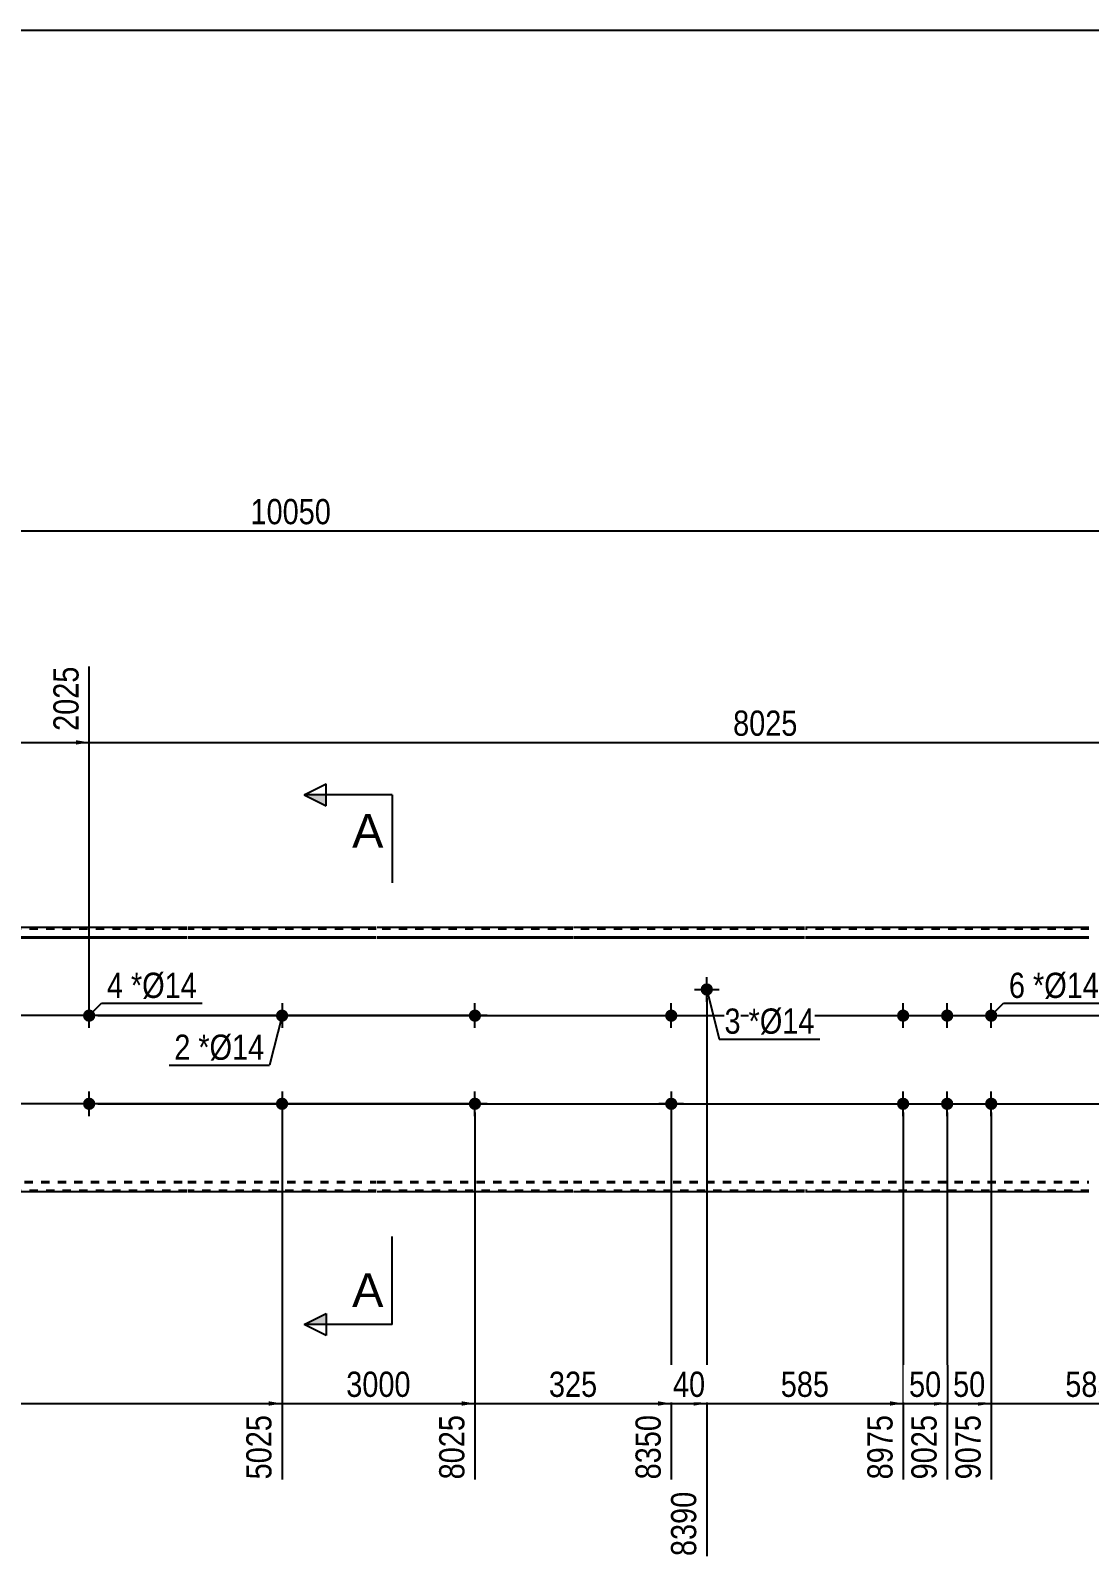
# Model space of a CAD drawing. Header units: millimetres. Extents: x -71 to 331, y -160 to 117.
# Drawn here: x 101.1 to 221.3, y -56.9 to 116.8 of the extents above; entities that cross this region are included whole.
import ezdxf

# ---------------------------------------------------------------- set-up
doc = ezdxf.new("R2010")
doc.units = ezdxf.units.MM
doc.linetypes.add('DXK_LINE_DOT1', pattern=[1.8814, 0.9407, -0.9407])
doc.styles.add('Arial', font='ARIAL.TTF', dxfattribs={"height": 0.2})
doc.styles.add('Arial Narrow', font='ARIALN.TTF', dxfattribs={"height": 0.2})

# ---------------------------------------------------------------- blocks, each defined once
blk = doc.blocks.new('Unknown-627191691-2144')
at = {"color": 5, "linetype": 'Continuous'}
blk.add_line((331.25, 116.75), (-68.75, 116.75), dxfattribs=at)
blk = doc.blocks.new('Bolt-627191691-1223 - 1203')
at = {"linetype": 'Continuous'}
blk.add_hatch(color=3, dxfattribs=at).paths.add_polyline_path([(177.17, 7.97, -1), (178.57, 7.97, -1)])
at = {"color": 3, "linetype": 'Continuous'}
for p, q in [((177.87, 6.57), (177.87, 9.37)), ((176.47, 7.97), (179.27, 7.97))]:
    blk.add_line(p, q, dxfattribs=at)
blk = doc.blocks.new('Part-627191691-1218 - 1203')
at = {"color": 2, "linetype": 'Continuous'}
for p, q in [((118.85, 15), (96.66, 15)), ((96.66, 13.94), (118.85, 13.94)), ((140.35, 15), (118.95, 15)), ((118.95, 13.94), (140.35, 13.94)), ((162.65, 15), (140.45, 15)), ((140.45, 13.94), (162.65, 13.94)), ((188.96, 15), (162.75, 15)), ((162.75, 13.94), (188.96, 13.94)), ((221.26, 15), (189.06, 15)), ((189.06, 13.94), (221.26, 13.94)), ((96.66, 13.81), (118.85, 13.81)), ((118.95, 13.81), (140.35, 13.81)), ((140.45, 13.81), (162.65, 13.81)), ((162.75, 13.81), (188.96, 13.81)), ((189.06, 13.81), (221.26, 13.81)), ((118.85, -15), (96.66, -15)), ((140.35, -15), (118.95, -15)), ((162.65, -15), (140.45, -15)), ((188.96, -15), (162.75, -15)), ((221.26, -15), (189.06, -15))]:
    blk.add_line(p, q, dxfattribs=at)
at = {"color": 7, "linetype": 'DXK_LINE_DOT1'}
for p, q in [((118.85, 14.82), (96.66, 14.82)), ((140.35, 14.82), (118.95, 14.82)), ((162.65, 14.82), (140.45, 14.82)), ((188.96, 14.82), (162.75, 14.82)), ((221.26, 14.82), (189.06, 14.82)), ((96.66, -13.81), (118.85, -13.81)), ((118.95, -13.81), (140.35, -13.81)), ((140.45, -13.81), (162.65, -13.81)), ((162.75, -13.81), (188.96, -13.81)), ((189.06, -13.81), (221.26, -13.81)), ((96.66, -13.94), (118.85, -13.94)), ((118.85, -14.82), (96.66, -14.82)), ((118.95, -13.94), (140.35, -13.94)), ((140.35, -14.82), (118.95, -14.82)), ((140.45, -13.94), (162.65, -13.94)), ((162.65, -14.82), (140.45, -14.82)), ((162.75, -13.94), (188.96, -13.94)), ((188.96, -14.82), (162.75, -14.82)), ((189.06, -13.94), (221.26, -13.94)), ((221.26, -14.82), (189.06, -14.82))]:
    blk.add_line(p, q, dxfattribs=at)
blk = doc.blocks.new('Bolt-627191691-1225 - 1203')
at = {"linetype": 'Continuous'}
blk.add_hatch(color=3, dxfattribs=at).paths.add_polyline_path([(174.54, -5, -1), (173.14, -5, -1)])
at = {"color": 3, "linetype": 'Continuous'}
for p, q in [((175.24, -5), (172.44, -5)), ((173.84, -3.6), (173.84, -6.4))]:
    blk.add_line(p, q, dxfattribs=at)
blk = doc.blocks.new('Bolt-627191691-1226 - 1203')
at = {"linetype": 'Continuous'}
for points in [[(199.46, 5, -1), (200.86, 5, -1)], [(204.46, 5, -1), (205.86, 5, -1)], [(209.46, 5, -1), (210.86, 5, -1)], [(199.46, -5, -1), (200.86, -5, -1)], [(204.46, -5, -1), (205.86, -5, -1)], [(209.46, -5, -1), (210.86, -5, -1)]]:
    blk.add_hatch(color=3, dxfattribs=at).paths.add_polyline_path(points)
at = {"color": 3, "linetype": 'Continuous'}
for p, q in [((200.16, 3.6), (200.16, 6.4)), ((205.16, 3.6), (205.16, 6.4)), ((210.16, 3.6), (210.16, 6.4)), ((198.76, 5), (201.56, 5)), ((203.76, 5), (206.56, 5)), ((208.76, 5), (211.56, 5)), ((198.76, -5), (201.56, -5)), ((200.16, -6.4), (200.16, -3.6)), ((203.76, -5), (206.56, -5)), ((205.16, -6.4), (205.16, -3.6)), ((208.76, -5), (211.56, -5)), ((210.16, -6.4), (210.16, -3.6))]:
    blk.add_line(p, q, dxfattribs=at)
blk = doc.blocks.new('Bolt-627191691-1227 - 1203')
at = {"linetype": 'Continuous'}
for points in [[(130.35, 5, -1), (128.95, 5, -1)], [(130.35, -5, -1), (128.95, -5, -1)]]:
    blk.add_hatch(color=3, dxfattribs=at).paths.add_polyline_path(points)
at = {"color": 3, "linetype": 'Continuous'}
for p, q in [((129.65, 6.4), (129.65, 3.6)), ((131.05, 5), (128.25, 5)), ((131.05, -5), (128.25, -5)), ((129.65, -3.6), (129.65, -6.4))]:
    blk.add_line(p, q, dxfattribs=at)
blk = doc.blocks.new('Bolt-627191691-1229 - 1203')
at = {"linetype": 'Continuous'}
blk.add_hatch(color=3, dxfattribs=at).paths.add_polyline_path([(173.14, 5, -1), (174.54, 5, -1)])
at = {"color": 3, "linetype": 'Continuous'}
for p, q in [((173.84, 3.6), (173.84, 6.4)), ((172.44, 5), (175.24, 5))]:
    blk.add_line(p, q, dxfattribs=at)
blk = doc.blocks.new('Bolt-627191691-1232 - 1203')
at = {"linetype": 'Continuous'}
for points in [[(150.85, 5, -1), (152.25, 5, -1)], [(258.07, 5, -1), (259.47, 5, -1)]]:
    blk.add_hatch(color=3, dxfattribs=at).paths.add_polyline_path(points)
at = {"color": 3, "linetype": 'Continuous'}
for p, q in [((151.55, 3.6), (151.55, 6.4)), ((258.77, 3.6), (258.77, 6.4)), ((152.95, 5), (150.15, 5)), ((260.17, 5), (257.37, 5))]:
    blk.add_line(p, q, dxfattribs=at)
blk = doc.blocks.new('Bolt-627191691-1233 - 1203')
at = {"linetype": 'Continuous'}
for points in [[(150.85, -5, -1), (152.25, -5, -1)], [(258.07, -5, -1), (259.47, -5, -1)]]:
    blk.add_hatch(color=3, dxfattribs=at).paths.add_polyline_path(points)
at = {"color": 3, "linetype": 'Continuous'}
for p, q in [((152.95, -5), (150.15, -5)), ((151.55, -6.4), (151.55, -3.6)), ((260.17, -5), (257.37, -5)), ((258.77, -6.4), (258.77, -3.6))]:
    blk.add_line(p, q, dxfattribs=at)
blk = doc.blocks.new('Bolt-627191691-1236 - 1203')
at = {"linetype": 'Continuous'}
for points in [[(1.8, 5, -1), (3.2, 5, -1)], [(107.05, 5, -1), (108.45, 5, -1)]]:
    blk.add_hatch(color=3, dxfattribs=at).paths.add_polyline_path(points)
at = {"color": 3, "linetype": 'Continuous'}
for p, q in [((2.5, 3.6), (2.5, 6.4)), ((107.75, 3.6), (107.75, 6.4)), ((3.9, 5), (1.1, 5)), ((109.15, 5), (106.35, 5))]:
    blk.add_line(p, q, dxfattribs=at)
blk = doc.blocks.new('Bolt-627191691-1237 - 1203')
at = {"linetype": 'Continuous'}
for points in [[(1.8, -5, -1), (3.2, -5, -1)], [(107.05, -5, -1), (108.45, -5, -1)]]:
    blk.add_hatch(color=3, dxfattribs=at).paths.add_polyline_path(points)
at = {"color": 3, "linetype": 'Continuous'}
for p, q in [((3.9, -5), (1.1, -5)), ((2.5, -6.4), (2.5, -3.6)), ((109.15, -5), (106.35, -5)), ((107.75, -6.4), (107.75, -3.6))]:
    blk.add_line(p, q, dxfattribs=at)
blk = doc.blocks.new('StraightDimension-627191691-1289 - 1203')
at = {"linetype": 'Continuous'}
blk.add_hatch(color=7, dxfattribs=at).paths.add_polyline_path([(150.05, -38.75), (151.55, -39), (150.05, -39.25)])
at = {"color": 7, "linetype": 'Continuous'}
for p, q in [((129.65, -6), (129.65, -47.61)), ((151.55, -6), (151.55, -47.61)), ((129.65, -39), (151.55, -39))]:
    blk.add_line(p, q, dxfattribs=at)
at = {"color": 0}
blk.add_wipeout([(144.86, -38.85), (144.86, -34.65), (136.34, -34.65), (136.34, -38.85)], dxfattribs=at)
at = {"color": 0, "linetype": 'Continuous'}
blk.add_wipeout([(150.95, -39.7), (146.75, -39.7), (146.75, -48.21), (150.95, -48.21)], dxfattribs=at)
at = {"color": 3, "style": 'Arial Narrow'}
blk.add_text('3000', height=2.863, dxfattribs=at).set_placement((136.94, -38.25))
at = {"color": 3, "linetype": 'Continuous', "style": 'Arial Narrow'}
blk.add_text('8025', height=2.863, rotation=90.0002, dxfattribs=at).set_placement((150.35, -47.61))
blk = doc.blocks.new('StraightDimension-627191691-1284 - 1203')
at = {"linetype": 'Continuous'}
blk.add_hatch(color=7, dxfattribs=at).paths.add_polyline_path([(208.66, -38.75), (210.16, -39), (208.66, -39.25)])
at = {"color": 7, "linetype": 'Continuous'}
for p, q in [((205.16, -6), (205.16, -47.61)), ((210.16, -6), (210.16, -47.61)), ((205.16, -39), (210.16, -39))]:
    blk.add_line(p, q, dxfattribs=at)
at = {"color": 0}
blk.add_wipeout([(210.09, -38.85), (210.09, -34.65), (205.23, -34.65), (205.23, -38.85)], dxfattribs=at)
at = {"color": 3, "style": 'Arial Narrow'}
blk.add_text('50', height=2.863, dxfattribs=at).set_placement((205.83, -38.25))
at = {"color": 0, "linetype": 'Continuous'}
blk.add_wipeout([(209.56, -39.7), (205.36, -39.7), (205.36, -48.21), (209.56, -48.21)], dxfattribs=at)
at = {"color": 3, "linetype": 'Continuous', "style": 'Arial Narrow'}
blk.add_text('9075', height=2.863, rotation=90.0002, dxfattribs=at).set_placement((208.96, -47.61))
blk = doc.blocks.new('StraightDimension-627191691-1283 - 1203')
at = {"linetype": 'Continuous'}
blk.add_hatch(color=7, dxfattribs=at).paths.add_polyline_path([(230.95, -38.75), (232.45, -39), (230.95, -39.25)])
at = {"color": 7, "linetype": 'Continuous'}
for p, q in [((232.45, 6.97), (232.45, -47.61)), ((210.16, -6), (210.16, -47.61)), ((210.16, -39), (232.45, -39))]:
    blk.add_line(p, q, dxfattribs=at)
at = {"color": 0}
blk.add_wipeout([(224.65, -38.85), (224.65, -34.65), (217.97, -34.65), (217.97, -38.85)], dxfattribs=at)
at = {"color": 0, "linetype": 'Continuous'}
blk.add_wipeout([(231.85, -39.7), (227.65, -39.7), (227.65, -48.21), (231.85, -48.21)], dxfattribs=at)
at = {"color": 3, "style": 'Arial Narrow'}
blk.add_text('585', height=2.863, dxfattribs=at).set_placement((218.57, -38.25))
at = {"color": 3, "linetype": 'Continuous', "style": 'Arial Narrow'}
blk.add_text('9660', height=2.863, rotation=90.0002, dxfattribs=at).set_placement((231.25, -47.61))
blk = doc.blocks.new('StraightDimension-627191691-1406 - 1203')
at = {"linetype": 'Continuous'}
for points in [[(272.75, -6.5), (273, -5), (273.25, -6.5)], [(273.25, -13.5), (273, -15), (272.75, -13.5)]]:
    blk.add_hatch(color=7, dxfattribs=at).paths.add_polyline_path(points)
at = {"color": 7, "linetype": 'Continuous'}
for p, q in [((108.75, -5), (275.4, -5)), ((273, -15), (273, -5)), ((262.27, -15), (275.4, -15))]:
    blk.add_line(p, q, dxfattribs=at)
at = {"color": 0}
blk.add_wipeout([(272.85, -6.66), (268.65, -6.66), (268.65, -13.34), (272.85, -13.34)], dxfattribs=at)
at = {"color": 3, "style": 'Arial Narrow'}
blk.add_text('100', height=2.863, rotation=90.0002, dxfattribs=at).set_placement((272.25, -12.74))
blk = doc.blocks.new('StraightDimension-627191691-1286 - 1203')
at = {"linetype": 'Continuous'}
blk.add_hatch(color=7, dxfattribs=at).paths.add_polyline_path([(198.66, -38.75), (200.16, -39), (198.66, -39.25)])
at = {"color": 7, "linetype": 'Continuous'}
for p, q in [((177.87, 6.97), (177.87, -56.31)), ((200.16, -6), (200.16, -47.61)), ((177.87, -39), (200.16, -39))]:
    blk.add_line(p, q, dxfattribs=at)
at = {"color": 0}
blk.add_wipeout([(192.36, -38.85), (192.36, -34.65), (185.67, -34.65), (185.67, -38.85)], dxfattribs=at)
at = {"color": 0, "linetype": 'Continuous'}
blk.add_wipeout([(199.56, -39.7), (195.36, -39.7), (195.36, -48.21), (199.56, -48.21)], dxfattribs=at)
at = {"color": 3, "style": 'Arial Narrow'}
blk.add_text('585', height=2.863, dxfattribs=at).set_placement((186.27, -38.25))
at = {"color": 3, "linetype": 'Continuous', "style": 'Arial Narrow'}
blk.add_text('8975', height=2.863, rotation=90.0002, dxfattribs=at).set_placement((198.96, -47.61))
blk = doc.blocks.new('StraightDimension-627191691-1290 - 1203')
at = {"linetype": 'Continuous'}
blk.add_hatch(color=7, dxfattribs=at).paths.add_polyline_path([(128.15, -38.75), (129.65, -39), (128.15, -39.25)])
at = {"color": 7, "linetype": 'Continuous'}
for p, q in [((129.65, -6), (129.65, -47.61)), ((0, -16), (0, -42.13)), ((0, -39), (129.65, -39))]:
    blk.add_line(p, q, dxfattribs=at)
at = {"color": 0}
blk.add_wipeout([(69.08, -38.85), (69.08, -34.65), (60.57, -34.65), (60.57, -38.85)], dxfattribs=at)
at = {"color": 0, "linetype": 'Continuous'}
for points in [[(-0.6, -39.7), (-4.8, -39.7), (-4.8, -42.73), (-0.6, -42.73)], [(129.05, -39.7), (124.85, -39.7), (124.85, -48.21), (129.05, -48.21)]]:
    blk.add_wipeout(points, dxfattribs=at)
at = {"color": 3, "style": 'Arial Narrow'}
blk.add_text('5025', height=2.863, dxfattribs=at).set_placement((61.17, -38.25))
at = {"color": 3, "linetype": 'Continuous', "style": 'Arial Narrow'}
for s, height, p in [('0', 2.86, (-1.2, -42.13)), ('5025', 2.863, (128.45, -47.61))]:
    blk.add_text(s, height=height, rotation=90.0002, dxfattribs=at).set_placement(p)
blk = doc.blocks.new('StraightDimension-627191691-1288 - 1203')
at = {"linetype": 'Continuous'}
blk.add_hatch(color=7, dxfattribs=at).paths.add_polyline_path([(172.34, -38.75), (173.84, -39), (172.34, -39.25)])
at = {"color": 7, "linetype": 'Continuous'}
for p, q in [((151.55, -6), (151.55, -47.61)), ((173.84, -6), (173.84, -47.61)), ((151.55, -39), (173.84, -39))]:
    blk.add_line(p, q, dxfattribs=at)
at = {"color": 0}
blk.add_wipeout([(166.04, -38.85), (166.04, -34.65), (159.35, -34.65), (159.35, -38.85)], dxfattribs=at)
at = {"color": 0, "linetype": 'Continuous'}
blk.add_wipeout([(173.24, -39.7), (169.04, -39.7), (169.04, -48.21), (173.24, -48.21)], dxfattribs=at)
at = {"color": 3, "style": 'Arial Narrow'}
blk.add_text('325', height=2.863, dxfattribs=at).set_placement((159.95, -38.25))
at = {"color": 3, "linetype": 'Continuous', "style": 'Arial Narrow'}
blk.add_text('8350', height=2.863, rotation=90.0002, dxfattribs=at).set_placement((172.64, -47.61))
blk = doc.blocks.new('StraightDimension-627191691-1383 - 1203')
at = {"linetype": 'Continuous'}
for points in [[(-12.25, 3.5), (-12, 5), (-11.75, 3.5)], [(-11.75, -3.5), (-12, -5), (-12.25, -3.5)]]:
    blk.add_hatch(color=7, dxfattribs=at).paths.add_polyline_path(points)
at = {"color": 7, "linetype": 'Continuous'}
for p, q in [((150.55, 5), (-14.25, 5)), ((-12, -5), (-12, 5)), ((150.55, -5), (-14.25, -5))]:
    blk.add_line(p, q, dxfattribs=at)
at = {"color": 0}
blk.add_wipeout([(-12.15, 3.34), (-16.35, 3.34), (-16.35, -3.34), (-12.15, -3.34)], dxfattribs=at)
at = {"color": 3, "style": 'Arial Narrow'}
blk.add_text('100', height=2.863, rotation=90.0002, dxfattribs=at).set_placement((-12.75, -2.74))
blk = doc.blocks.new('StraightDimension-627191691-1285 - 1203')
at = {"linetype": 'Continuous'}
blk.add_hatch(color=7, dxfattribs=at).paths.add_polyline_path([(203.66, -38.75), (205.16, -39), (203.66, -39.25)])
at = {"color": 7, "linetype": 'Continuous'}
for p, q in [((200.16, -6), (200.16, -47.61)), ((205.16, -6), (205.16, -47.61)), ((200.16, -39), (205.16, -39))]:
    blk.add_line(p, q, dxfattribs=at)
at = {"color": 0}
blk.add_wipeout([(205.09, -38.85), (205.09, -34.65), (200.23, -34.65), (200.23, -38.85)], dxfattribs=at)
at = {"color": 3, "style": 'Arial Narrow'}
blk.add_text('50', height=2.863, dxfattribs=at).set_placement((200.83, -38.25))
at = {"color": 0, "linetype": 'Continuous'}
blk.add_wipeout([(204.56, -39.7), (200.36, -39.7), (200.36, -48.21), (204.56, -48.21)], dxfattribs=at)
at = {"color": 3, "linetype": 'Continuous', "style": 'Arial Narrow'}
blk.add_text('9025', height=2.863, rotation=90.0002, dxfattribs=at).set_placement((203.96, -47.61))
blk = doc.blocks.new('StraightDimension-627191691-1404 - 1203')
at = {"linetype": 'Continuous'}
for points in [[(272.75, 6.47), (273, 7.97), (273.25, 6.47)], [(273.25, 6.5), (273, 5), (272.75, 6.5)]]:
    blk.add_hatch(color=7, dxfattribs=at).paths.add_polyline_path(points)
at = {"color": 7, "linetype": 'Continuous'}
for p, q in [((233.45, 7.97), (275.4, 7.97)), ((273, 5), (273, 7.97)), ((108.75, 5), (275.4, 5))]:
    blk.add_line(p, q, dxfattribs=at)
at = {"color": 0}
blk.add_wipeout([(272.85, 8.91), (268.65, 8.91), (268.65, 4.06), (272.85, 4.06)], dxfattribs=at)
at = {"color": 3, "style": 'Arial Narrow'}
blk.add_text('30', height=2.863, rotation=90.0002, dxfattribs=at).set_placement((272.25, 4.66))
blk = doc.blocks.new('StraightDimension-627191691-1287 - 1203')
at = {"linetype": 'Continuous'}
blk.add_hatch(color=7, dxfattribs=at).paths.add_polyline_path([(176.37, -38.75), (177.87, -39), (176.37, -39.25)])
at = {"color": 7, "linetype": 'Continuous'}
for p, q in [((177.87, 6.97), (177.87, -56.31)), ((173.84, -6), (173.84, -47.61)), ((173.84, -39), (177.87, -39))]:
    blk.add_line(p, q, dxfattribs=at)
at = {"color": 0}
blk.add_wipeout([(178.28, -38.85), (178.28, -34.65), (173.43, -34.65), (173.43, -38.85)], dxfattribs=at)
at = {"color": 0, "linetype": 'Continuous'}
blk.add_wipeout([(177.27, -48.4), (173.07, -48.4), (173.07, -56.91), (177.27, -56.91)], dxfattribs=at)
at = {"color": 3, "style": 'Arial Narrow'}
blk.add_text('40', height=2.863, dxfattribs=at).set_placement((174.03, -38.25))
at = {"color": 3, "linetype": 'Continuous', "style": 'Arial Narrow'}
blk.add_text('8390', height=2.863, rotation=90.0002, dxfattribs=at).set_placement((176.67, -56.31))
blk = doc.blocks.new('StraightDimension-627191691-1333 - 1203')
at = {"linetype": 'Continuous'}
blk.add_hatch(color=7, dxfattribs=at).paths.add_polyline_path([(259.77, 36.25), (261.27, 36), (259.77, 35.75)])
at = {"color": 7, "linetype": 'Continuous'}
for p, q in [((261.27, 16), (261.27, 46.44)), ((107.75, 6), (107.75, 44.61)), ((107.75, 36), (261.27, 36))]:
    blk.add_line(p, q, dxfattribs=at)
at = {"color": 0, "linetype": 'Continuous'}
blk.add_wipeout([(260.67, 47.04), (256.47, 47.04), (256.47, 36.7), (260.67, 36.7)], dxfattribs=at)
at = {"color": 0}
blk.add_wipeout([(188.77, 36.15), (188.77, 40.35), (180.26, 40.35), (180.26, 36.15)], dxfattribs=at)
at = {"color": 3, "linetype": 'Continuous', "style": 'Arial Narrow'}
blk.add_text('10050', height=2.863, rotation=90.0002, dxfattribs=at).set_placement((260.07, 37.3))
at = {"color": 3, "style": 'Arial Narrow'}
blk.add_text('8025', height=2.863, dxfattribs=at).set_placement((180.86, 36.75))
blk = doc.blocks.new('StraightDimension-627191691-1334 - 1203')
at = {"linetype": 'Continuous'}
blk.add_hatch(color=7, dxfattribs=at).paths.add_polyline_path([(106.25, 36.25), (107.75, 36), (106.25, 35.75)])
at = {"color": 7, "linetype": 'Continuous'}
for p, q in [((85.46, 6), (85.46, 57.21)), ((107.75, 6), (107.75, 44.61)), ((85.46, 36), (107.75, 36))]:
    blk.add_line(p, q, dxfattribs=at)
at = {"color": 0, "linetype": 'Continuous'}
blk.add_wipeout([(107.15, 45.21), (102.95, 45.21), (102.95, 36.7), (107.15, 36.7)], dxfattribs=at)
at = {"color": 0}
blk.add_wipeout([(99.95, 36.15), (99.95, 40.35), (93.27, 40.35), (93.27, 36.15)], dxfattribs=at)
at = {"color": 3, "linetype": 'Continuous', "style": 'Arial Narrow'}
blk.add_text('2025', height=2.863, rotation=90.0002, dxfattribs=at).set_placement((106.55, 37.3))
at = {"color": 3, "style": 'Arial Narrow'}
blk.add_text('325', height=2.863, dxfattribs=at).set_placement((93.87, 36.75))
blk = doc.blocks.new('StraightDimension-627191691-1405 - 1203')
at = {"linetype": 'Continuous'}
for points in [[(272.75, 3.5), (273, 5), (273.25, 3.5)], [(273.25, -3.5), (273, -5), (272.75, -3.5)]]:
    blk.add_hatch(color=7, dxfattribs=at).paths.add_polyline_path(points)
at = {"color": 7, "linetype": 'Continuous'}
for p, q in [((108.75, 5), (275.4, 5)), ((273, -5), (273, 5)), ((108.75, -5), (275.4, -5))]:
    blk.add_line(p, q, dxfattribs=at)
at = {"color": 0}
blk.add_wipeout([(272.85, 3.34), (268.65, 3.34), (268.65, -3.34), (272.85, -3.34)], dxfattribs=at)
at = {"color": 3, "style": 'Arial Narrow'}
blk.add_text('100', height=2.863, rotation=90.0002, dxfattribs=at).set_placement((272.25, -2.74))
blk = doc.blocks.new('StraightDimension-627191691-1382 - 1203')
at = {"linetype": 'Continuous'}
for points in [[(-12.25, 7.47), (-12, 8.97), (-11.75, 7.47)], [(-11.75, 6.5), (-12, 5), (-12.25, 6.5)]]:
    blk.add_hatch(color=7, dxfattribs=at).paths.add_polyline_path(points)
at = {"color": 7, "linetype": 'Continuous'}
for p, q in [((26.83, 8.97), (-14.25, 8.97)), ((-12, 5), (-12, 8.97)), ((150.55, 5), (-14.25, 5))]:
    blk.add_line(p, q, dxfattribs=at)
at = {"color": 0}
blk.add_wipeout([(-12.15, 9.41), (-16.35, 9.41), (-16.35, 4.56), (-12.15, 4.56)], dxfattribs=at)
at = {"color": 3, "style": 'Arial Narrow'}
blk.add_text('40', height=2.863, rotation=90.0002, dxfattribs=at).set_placement((-12.75, 5.16))
blk = doc.blocks.new('StraightDimension-627191691-1384 - 1203')
at = {"linetype": 'Continuous'}
for points in [[(-12.25, -6.5), (-12, -5), (-11.75, -6.5)], [(-11.75, -13.5), (-12, -15), (-12.25, -13.5)]]:
    blk.add_hatch(color=7, dxfattribs=at).paths.add_polyline_path(points)
at = {"color": 7, "linetype": 'Continuous'}
for p, q in [((150.55, -5), (-14.25, -5)), ((-12, -15), (-12, -5)), ((-1, -15), (-14.25, -15))]:
    blk.add_line(p, q, dxfattribs=at)
at = {"color": 0}
blk.add_wipeout([(-12.15, -6.66), (-16.35, -6.66), (-16.35, -13.34), (-12.15, -13.34)], dxfattribs=at)
at = {"color": 3, "style": 'Arial Narrow'}
blk.add_text('100', height=2.863, rotation=90.0002, dxfattribs=at).set_placement((-12.75, -12.74))
blk = doc.blocks.new('StraightDimension-627191691-1421 - 1203')
at = {"color": 7, "linetype": 'Continuous'}
blk.add_line((0, 60), (261.27, 60), dxfattribs=at)
at = {"color": 0}
blk.add_wipeout([(135.81, 60.15), (135.81, 64.35), (125.47, 64.35), (125.47, 60.15)], dxfattribs=at)
at = {"color": 3, "style": 'Arial Narrow'}
blk.add_text('10050', height=2.863, dxfattribs=at).set_placement((126.07, 60.75))
blk = doc.blocks.new('Mark-627191691-1472 - 1203')
at = {"color": 0}
for points in [[(214, 7.01), (214, 10.01), (212.17, 10.01), (212.17, 7.01)], [(216.18, 7.01), (216.18, 10.01), (214.9, 10.01), (214.9, 7.01)]]:
    blk.add_wipeout(points, dxfattribs=at)
for points in [[(214, 7.01), (214, 10.01), (212.17, 10.01), (212.17, 7.01)], [(216.18, 7.01), (216.18, 10.01), (214.9, 10.01), (214.9, 7.01)]]:
    blk.add_wipeout(points, dxfattribs=at)
at = {"color": 7, "linetype": 'Continuous'}
blk.add_line((210.16, 5), (211.57, 6.41), dxfattribs=at)
at = {"color": 3, "style": 'Arial Narrow'}
blk.add_text('6', height=2.86, dxfattribs=at).set_placement((212.17, 7.01))
at = {"color": 0}
blk.add_wipeout([(222.39, 7.01), (222.39, 10.01), (216.18, 10.01), (216.18, 7.01)], dxfattribs=at)
blk.add_wipeout([(222.39, 7.01), (222.39, 10.01), (216.18, 10.01), (216.18, 7.01)], dxfattribs=at)
at = {"color": 7, "linetype": 'Continuous'}
blk.add_line((211.57, 6.41), (222.99, 6.41), dxfattribs=at)
at = {"color": 3, "style": 'Arial Narrow'}
for s, height, p in [('*', 2.86, (214.9, 7.01)), ('Ø14', 2.863, (216.18, 7.01))]:
    blk.add_text(s, height=height, dxfattribs=at).set_placement(p)
blk = doc.blocks.new('SectionMark-627191691-1278 - 1203')
at = {"linetype": 'Continuous'}
for points in [[(134.65, 30.05), (134.65, 28.8), (132.15, 30.05)], [(134.65, -28.8), (134.65, -30.05), (132.15, -30.05)]]:
    blk.add_hatch(color=30, dxfattribs=at).paths.add_polyline_path(points)
at = {"color": 30, "linetype": 'Continuous'}
for p, q in [((132.15, 30.05), (134.65, 31.3)), ((134.65, 28.8), (134.65, 31.3)), ((142.15, 30.05), (132.15, 30.05)), ((132.15, 30.05), (134.65, 28.8)), ((142.15, 30.05), (142.15, 20.05)), ((142.15, -30.05), (142.15, -20.05)), ((132.15, -30.05), (134.65, -28.8)), ((134.65, -28.8), (134.65, -31.3)), ((142.15, -30.05), (132.15, -30.05)), ((134.65, -31.3), (132.15, -30.05))]:
    blk.add_line(p, q, dxfattribs=at)
at = {"color": 0, "linetype": 'Continuous'}
for points in [[(141.15, 24.05), (141.15, 28.05), (137.6, 28.05), (137.6, 24.05)], [(141.15, -28.05), (141.15, -24.05), (137.6, -24.05), (137.6, -28.05)]]:
    blk.add_wipeout(points, dxfattribs=at)
at = {"color": 96, "linetype": 'Continuous', "style": 'Arial'}
for p in [(137.6, 24.05), (137.6, -28.05)]:
    blk.add_text('A', height=3.82, dxfattribs=at).set_placement(p)
blk = doc.blocks.new('MarkSet-627191691-1450 - 1203')
at = {"color": 0}
for points in [[(181.71, 2.95), (181.71, 5.95), (179.88, 5.95), (179.88, 2.95)], [(183.89, 2.95), (183.89, 5.95), (182.61, 5.95), (182.61, 2.95)]]:
    blk.add_wipeout(points, dxfattribs=at)
for points in [[(181.71, 2.95), (181.71, 5.95), (179.88, 5.95), (179.88, 2.95)], [(183.89, 2.95), (183.89, 5.95), (182.61, 5.95), (182.61, 2.95)]]:
    blk.add_wipeout(points, dxfattribs=at)
at = {"color": 7, "linetype": 'Continuous'}
blk.add_line((177.87, 7.97), (179.28, 2.35), dxfattribs=at)
at = {"color": 3, "style": 'Arial Narrow'}
blk.add_text('3', height=2.86, dxfattribs=at).set_placement((179.88, 2.95))
at = {"color": 0}
blk.add_wipeout([(190.1, 2.95), (190.1, 5.95), (183.89, 5.95), (183.89, 2.95)], dxfattribs=at)
blk.add_wipeout([(190.1, 2.95), (190.1, 5.95), (183.89, 5.95), (183.89, 2.95)], dxfattribs=at)
at = {"color": 7, "linetype": 'Continuous'}
blk.add_line((179.28, 2.35), (190.7, 2.35), dxfattribs=at)
at = {"color": 3, "style": 'Arial Narrow'}
for s, height, p in [('*', 2.86, (182.61, 2.95)), ('Ø14', 2.863, (183.89, 2.95))]:
    blk.add_text(s, height=height, dxfattribs=at).set_placement(p)
blk = doc.blocks.new('MarkSet-627191691-1468 - 1203')
at = {"color": 0}
for points in [[(111.6, 7.01), (111.6, 10.01), (109.77, 10.01), (109.77, 7.01)], [(113.77, 7.01), (113.77, 10.01), (112.5, 10.01), (112.5, 7.01)]]:
    blk.add_wipeout(points, dxfattribs=at)
for points in [[(111.6, 7.01), (111.6, 10.01), (109.77, 10.01), (109.77, 7.01)], [(113.77, 7.01), (113.77, 10.01), (112.5, 10.01), (112.5, 7.01)]]:
    blk.add_wipeout(points, dxfattribs=at)
at = {"color": 7, "linetype": 'Continuous'}
blk.add_line((107.75, 5), (109.17, 6.41), dxfattribs=at)
at = {"color": 3, "style": 'Arial Narrow'}
blk.add_text('4', height=2.86, dxfattribs=at).set_placement((109.77, 7.01))
at = {"color": 0}
blk.add_wipeout([(119.99, 7.01), (119.99, 10.01), (113.77, 10.01), (113.77, 7.01)], dxfattribs=at)
blk.add_wipeout([(119.99, 7.01), (119.99, 10.01), (113.77, 10.01), (113.77, 7.01)], dxfattribs=at)
at = {"color": 7, "linetype": 'Continuous'}
blk.add_line((109.17, 6.41), (120.59, 6.41), dxfattribs=at)
at = {"color": 3, "style": 'Arial Narrow'}
for s, height, p in [('*', 2.86, (112.5, 7.01)), ('Ø14', 2.863, (113.77, 7.01))]:
    blk.add_text(s, height=height, dxfattribs=at).set_placement(p)
blk = doc.blocks.new('Mark-627191691-1473 - 1203')
at = {"color": 0}
for points in [[(119.25, -0.01), (119.25, 2.99), (117.42, 2.99), (117.42, -0.01)], [(121.42, -0.01), (121.42, 2.99), (120.15, 2.99), (120.15, -0.01)]]:
    blk.add_wipeout(points, dxfattribs=at)
for points in [[(119.25, -0.01), (119.25, 2.99), (117.42, 2.99), (117.42, -0.01)], [(121.42, -0.01), (121.42, 2.99), (120.15, 2.99), (120.15, -0.01)]]:
    blk.add_wipeout(points, dxfattribs=at)
at = {"color": 3, "style": 'Arial Narrow'}
blk.add_text('2', height=2.86, dxfattribs=at).set_placement((117.42, -0.01))
at = {"color": 0}
blk.add_wipeout([(127.64, -0.01), (127.64, 2.99), (121.42, 2.99), (121.42, -0.01)], dxfattribs=at)
blk.add_wipeout([(127.64, -0.01), (127.64, 2.99), (121.42, 2.99), (121.42, -0.01)], dxfattribs=at)
at = {"color": 7, "linetype": 'Continuous'}
for p in [(129.65, 5), (116.82, -0.61)]:
    blk.add_line(p, (128.24, -0.61), dxfattribs=at)
at = {"color": 3, "style": 'Arial Narrow'}
for s, height, p in [('*', 2.86, (120.15, -0.01)), ('Ø14', 2.863, (121.42, -0.01))]:
    blk.add_text(s, height=height, dxfattribs=at).set_placement(p)

msp = doc.modelspace()

# ---------------------------------------------------------------- block references
for name in ['Unknown-627191691-2144', 'Part-627191691-1218 - 1203', 'Bolt-627191691-1223 - 1203', 'Bolt-627191691-1236 - 1203', 'Bolt-627191691-1227 - 1203', 'Bolt-627191691-1232 - 1203', 'Bolt-627191691-1229 - 1203', 'Bolt-627191691-1226 - 1203', 'Bolt-627191691-1237 - 1203', 'Bolt-627191691-1233 - 1203', 'Bolt-627191691-1225 - 1203']:
    msp.add_blockref(name, (0, 0))

# ---------------------------------------------------------------- next in the draw order: block references
for name in ['StraightDimension-627191691-1289 - 1203', 'StraightDimension-627191691-1284 - 1203']:
    msp.add_blockref(name, (0, 0))

# ---------------------------------------------------------------- next in the draw order: block references
msp.add_blockref('StraightDimension-627191691-1283 - 1203', (0, 0))

# ---------------------------------------------------------------- next in the draw order: block references
msp.add_blockref('StraightDimension-627191691-1406 - 1203', (0, 0))

# ---------------------------------------------------------------- next in the draw order: block references
for name in ['StraightDimension-627191691-1286 - 1203', 'StraightDimension-627191691-1383 - 1203', 'StraightDimension-627191691-1290 - 1203', 'StraightDimension-627191691-1288 - 1203']:
    msp.add_blockref(name, (0, 0))

# ---------------------------------------------------------------- next in the draw order: block references
for name in ['StraightDimension-627191691-1404 - 1203', 'StraightDimension-627191691-1285 - 1203']:
    msp.add_blockref(name, (0, 0))

# ---------------------------------------------------------------- next in the draw order: block references
msp.add_blockref('StraightDimension-627191691-1287 - 1203', (0, 0))

# ---------------------------------------------------------------- next in the draw order: block references
for name in ['StraightDimension-627191691-1333 - 1203', 'StraightDimension-627191691-1405 - 1203']:
    msp.add_blockref(name, (0, 0))

# ---------------------------------------------------------------- next in the draw order: block references
for name in ['StraightDimension-627191691-1334 - 1203', 'Mark-627191691-1472 - 1203', 'MarkSet-627191691-1450 - 1203', 'StraightDimension-627191691-1384 - 1203']:
    msp.add_blockref(name, (0, 0))

# ---------------------------------------------------------------- next in the draw order: block references
for name in ['StraightDimension-627191691-1421 - 1203', 'StraightDimension-627191691-1382 - 1203']:
    msp.add_blockref(name, (0, 0))

# ---------------------------------------------------------------- next in the draw order: block references
for name in ['SectionMark-627191691-1278 - 1203', 'MarkSet-627191691-1468 - 1203']:
    msp.add_blockref(name, (0, 0))

# ---------------------------------------------------------------- next in the draw order: block references
msp.add_blockref('Mark-627191691-1473 - 1203', (0, 0))

doc.saveas('drawing.dxf')
